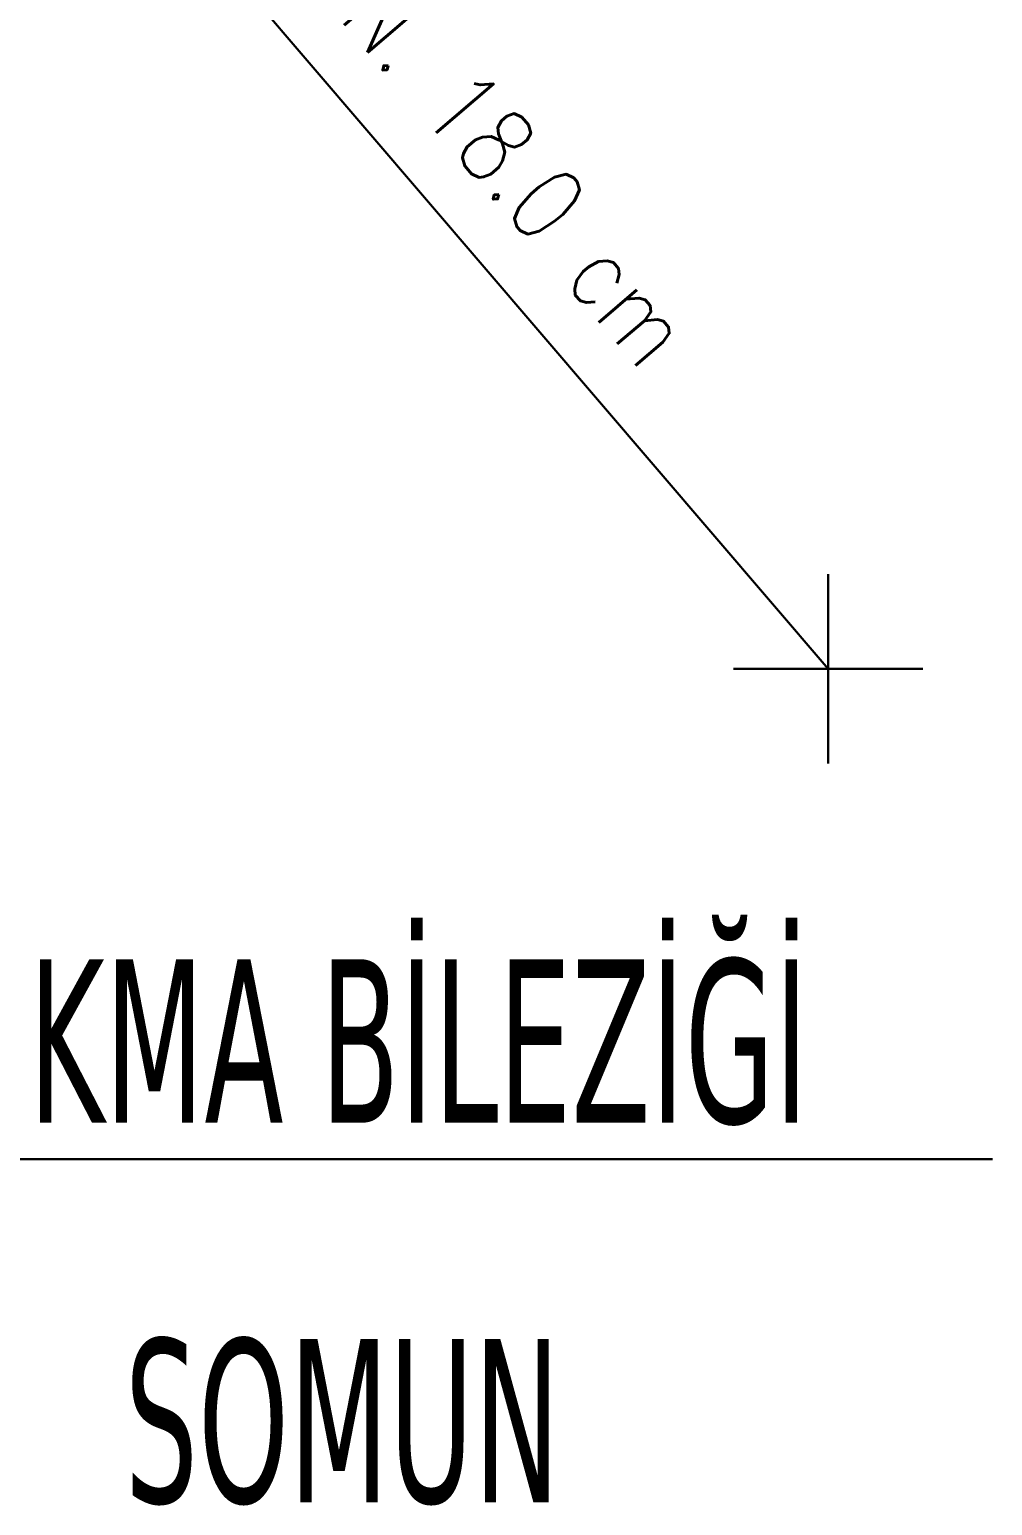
# Model space of a CAD drawing. Header units: centimetres. Extents: x 394264 to 551709, y 50011 to 59011.
# Drawn here: x 545308.7 to 545450.1, y 52027.5 to 52244.1 of the extents above; entities that cross this region are included whole.
import ezdxf

# ---------------------------------------------------------------- set-up
doc = ezdxf.new("R2010")
doc.units = ezdxf.units.CM
doc.layers.add('0-KRCN-YNG-DETAY-ÇERÇEVE', color=71, linetype='Continuous', lineweight=40)
doc.layers.add('T-DETAY', color=9, linetype='Continuous', lineweight=30)
doc.styles.add('CPS', font='romans.shx', dxfattribs={"width": 0.79})
doc.styles.add('ROMANS', font='tahoma.ttf', dxfattribs={"width": 0.8})

# ---------------------------------------------------------------- blocks, each defined once
blk = doc.blocks.new('G$C7454597B')
at = {"layer": 'T-DETAY', "color": 6}
for p, q in [((354.77, -517.56, 69118.56), (407.88, -579.59, 69118.56)), ((407.88, -586.53, 69118.56), (407.88, -572.64, 69118.56)), ((400.94, -579.59, 69118.56), (414.83, -579.59, 69118.56)), ((338.54, -615.56, 69118.56), (419.94, -615.56, 69118.56))]:
    blk.add_line(p, q, dxfattribs=at)
at = {"layer": 'T-DETAY', "color": 0, "linetype": 'ByBlock'}
for radius in [110.26, 88.99]:
    blk.add_arc((407.88, -579.59, 69118.56), radius, 90, 180, dxfattribs=at)
at = {"layer": 'T-DETAY', "color": 7, "style": 'CPS', "width": 0.8}
blk.add_text('MIN. 18.0 cm', height=5.5127, rotation=310.5741, dxfattribs=at).set_placement((367.93, -527.17, 69118.56))
at = {"layer": 'T-DETAY', "color": 7, "style": 'ROMANS', "width": 0.6}
for s, height, p in [('SIKMA BİLEZİĞİ', 11.9956, (341.31, -612.89, 69118.56)), ('SOMUN', 11.996, (356.24, -640.75, 69118.56))]:
    blk.add_text(s, height=height, dxfattribs=at).set_placement(p)
blk = doc.blocks.new('*U239')
at = {"layer": '0-KRCN-YNG-DETAY-ÇERÇEVE', "xscale": 2, "yscale": 2, "zscale": 2}
blk.add_blockref('G$C7454597B', (0, 0), dxfattribs=at)

msp = doc.modelspace()

# ---------------------------------------------------------------- block references
at = {"layer": '0-KRCN-YNG-DETAY-ÇERÇEVE'}
msp.add_blockref('*U239', (544610.18, 53309.44), dxfattribs=at)

doc.saveas('drawing.dxf')
